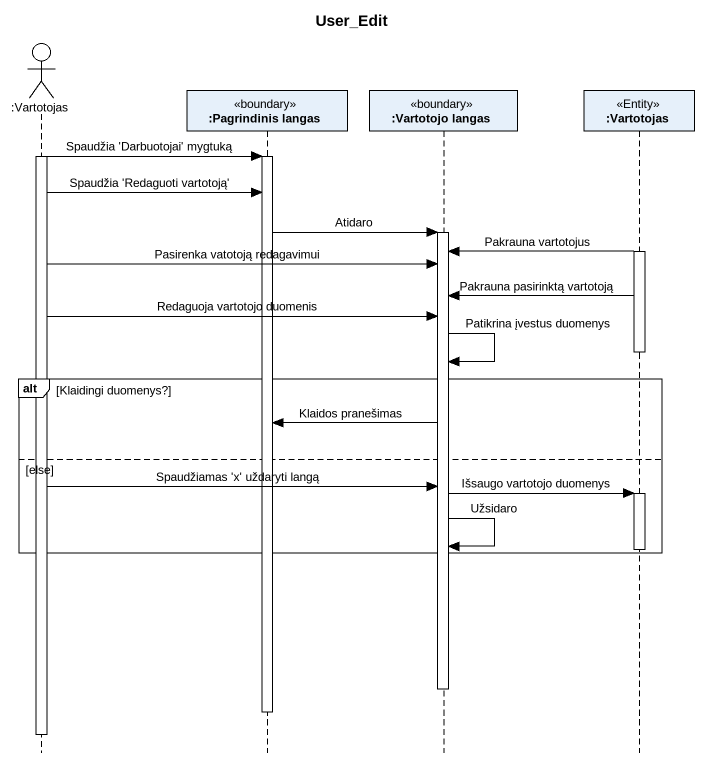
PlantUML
@startuml
title User_Edit
hide footbox
actor ":Vartotojas" as Vartotojas
participant ":Pagrindinis langas" as Pagrindinis_langas <<boundary>>
participant ":Vartotojo langas" as Vartotojo_langas <<boundary>>
participant ":Vartotojas" as Vartotojas_2 <<Entity>>

activate Vartotojas
Vartotojas -> Pagrindinis_langas : Spaudžia 'Darbuotojai' mygtuką
activate Pagrindinis_langas
Vartotojas -> Pagrindinis_langas : Spaudžia 'Redaguoti vartotoją'
Pagrindinis_langas -> Vartotojo_langas : Atidaro
activate Vartotojo_langas
activate Vartotojas_2
Vartotojas_2 -> Vartotojo_langas : Pakrauna vartotojus
Vartotojas -> Vartotojo_langas : Pasirenka vatotoją redagavimui
Vartotojas_2 -> Vartotojo_langas : Pakrauna pasirinktą vartotoją
Vartotojas -> Vartotojo_langas : Redaguoja vartotojo duomenis
deactivate Vartotojas_2
Vartotojo_langas -> Vartotojo_langas : Patikrina įvestus duomenys
alt Klaidingi duomenys?
  Vartotojo_langas -> Pagrindinis_langas : Klaidos pranešimas
else else
  Vartotojas -> Vartotojo_langas : Spaudžiamas 'x' uždaryti langą
  Vartotojo_langas -> Vartotojas_2 : Išsaugo vartotojo duomenys
  activate Vartotojas_2
  Vartotojo_langas -> Vartotojo_langas : Užsidaro
  deactivate Vartotojas_2
end
deactivate Vartotojo_langas
deactivate Pagrindinis_langas
deactivate Vartotojas
@enduml
